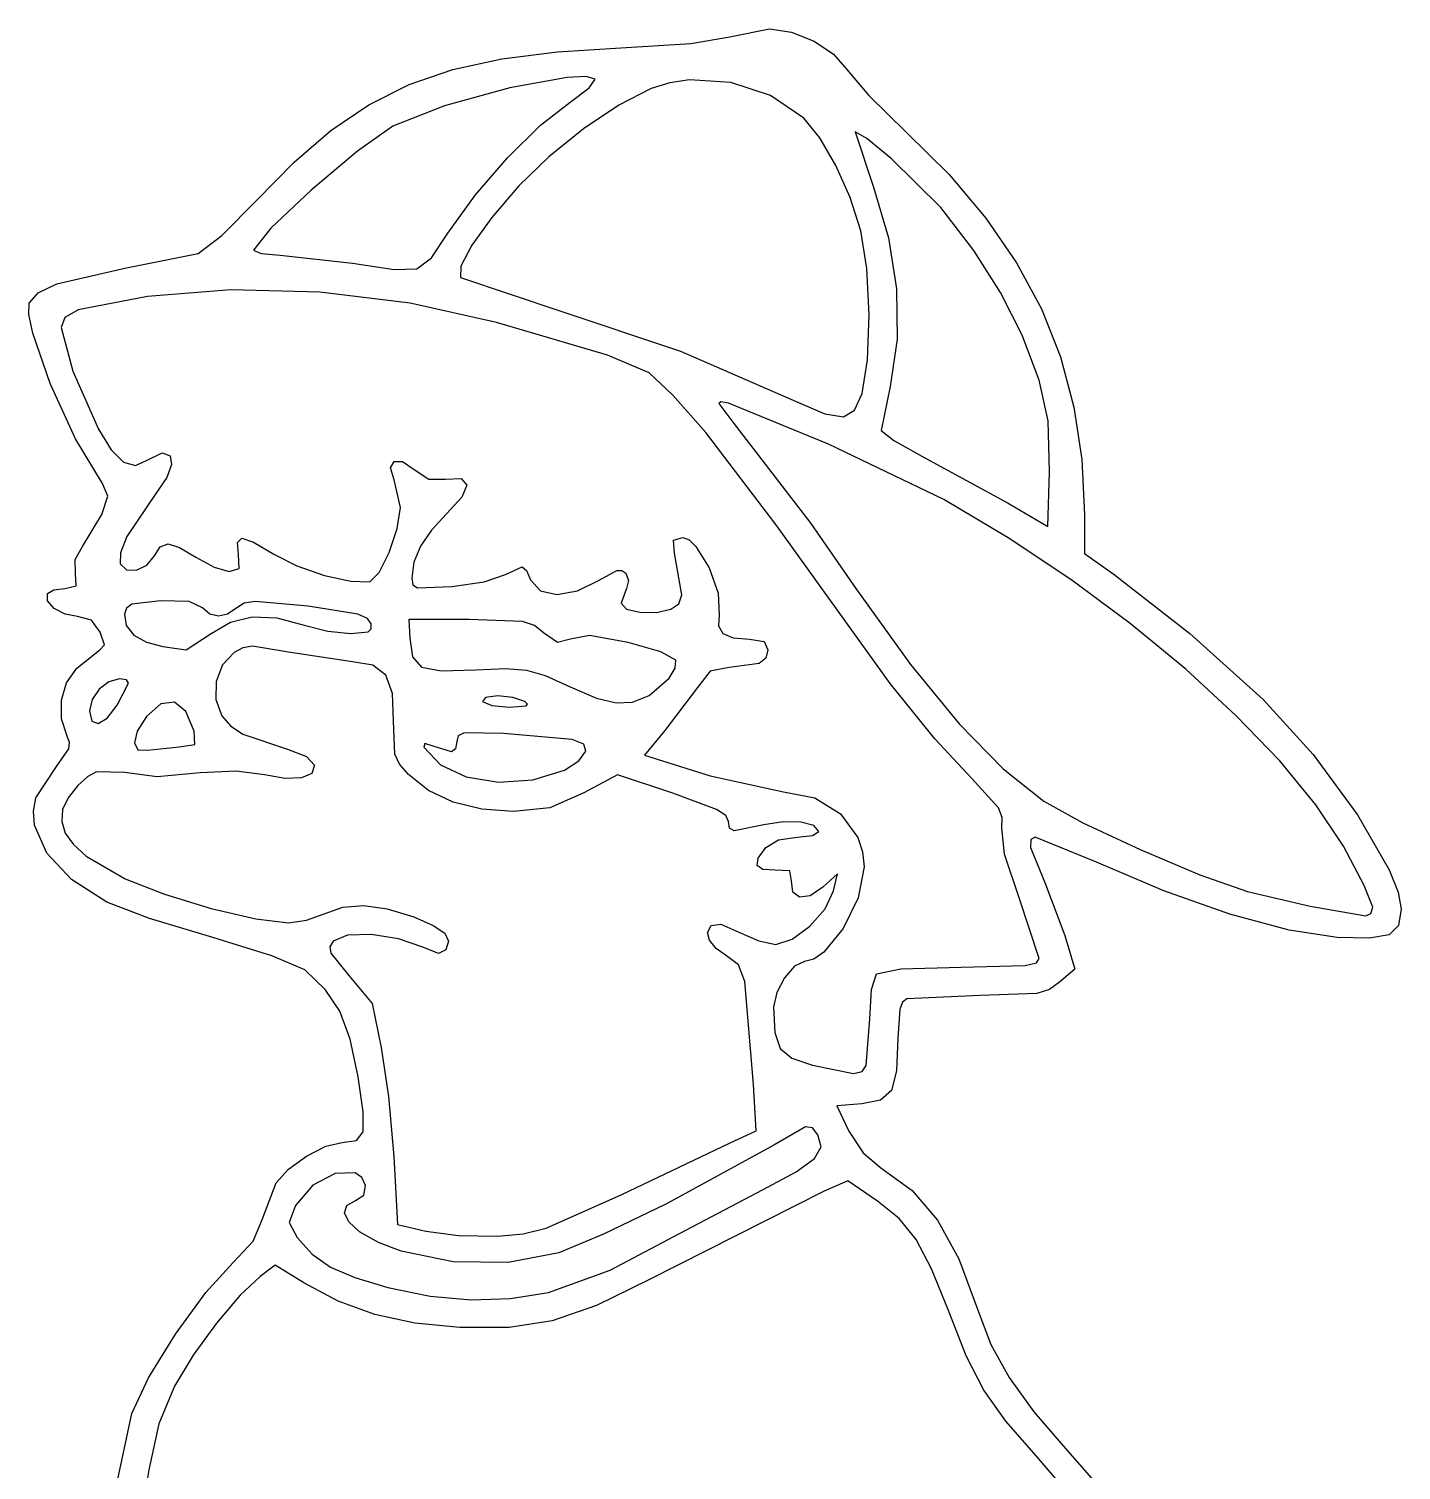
# Model space of a CAD drawing. Extents: x 21 to 87, y 5 to 141.
# Drawn here: x 22.3 to 86.5, y 73.6 to 141 of the extents above; entities that cross this region are included whole.
import ezdxf

# ---------------------------------------------------------------- set-up
doc = ezdxf.new("R2010")
doc.units = 0

msp = doc.modelspace()

# ---------------------------------------------------------------- linework, layer by layer
at = {"layer": 'Image'}
for p, q in [((55.104765, 140.64777), (56.956846, 141.017193)), ((56.956846, 141.017193), (57.995283, 140.855184)), ((50.006187, 140.126707), (53.279294, 140.333736)), ((53.279294, 140.333736), (55.104765, 140.64777)), ((57.995283, 140.855184), (59.042272, 140.433514)), ((59.042272, 140.433514), (59.952115, 139.828617)), ((44.437982, 139.62054), (47.036669, 139.948275)), ((47.036669, 139.948275), (50.006187, 140.126707)), ((59.952115, 139.828617), (60.579114, 139.116928)), ((40.090232, 138.406922), (42.14441, 139.115942)), ((42.14441, 139.115942), (44.437982, 139.62054)), ((60.579114, 139.116928), (61.60543, 137.89513)), ((38.20973, 137.46592), (40.090232, 138.406922)), ((47.4939, 138.745827), (44.802445, 138.250515)), ((48.384754, 138.791055), (47.4939, 138.745827)), ((48.803028, 138.662042), (48.384754, 138.791055)), ((48.518892, 138.251848), (48.803028, 138.662042)), ((52.293508, 138.488866), (51.427559, 138.217076)), ((53.221756, 138.623247), (52.293508, 138.488866)), ((55.155469, 138.500948), (53.221756, 138.623247)), ((57.009334, 137.892499), (55.155469, 138.500948)), ((44.802445, 138.250515), (41.744659, 137.411845)), ((47.635259, 137.590047), (48.518892, 138.251848)), ((51.427559, 138.217076), (49.911615, 137.436829)), ((58.563989, 136.840224), (57.009334, 137.892499)), ((61.60543, 137.89513), (63.349386, 136.182191)), ((36.437186, 136.265378), (38.20973, 137.46592)), ((41.744659, 137.411845), (39.336539, 136.465556)), ((46.23778, 136.50064), (47.635259, 137.590047)), ((49.911615, 137.436829), (48.255658, 136.33239)), ((34.706882, 134.777735), (36.437186, 136.265378)), ((39.336539, 136.465556), (37.678168, 135.298765)), ((44.696776, 134.985981), (46.23778, 136.50064)), ((48.255658, 136.33239), (46.636084, 135.033203)), ((59.315001, 135.917388), (58.563989, 136.840224)), ((60.062849, 134.627227), (59.315001, 135.917388)), ((61.520855, 135.889632), (60.965905, 136.195936)), ((60.965905, 136.195936), (61.823215, 133.611781)), ((62.649376, 134.954085), (61.520855, 135.889632)), ((63.349386, 136.182191), (65.35925, 134.192476)), ((37.678168, 135.298765), (35.505009, 133.47018)), ((43.194429, 133.241187), (44.696776, 134.985981)), ((46.636084, 135.033203), (45.229289, 133.668708)), ((64.97147, 132.657744), (62.649376, 134.954085)), ((32.953098, 132.975433), (34.706882, 134.777735)), ((60.728285, 133.126249), (60.062849, 134.627227)), ((45.229289, 133.668708), (43.963946, 132.185945)), ((61.823215, 133.611781), (62.534553, 131.237019)), ((65.35925, 134.192476), (67.080385, 132.159111)), ((31.323013, 131.337541), (32.953098, 132.975433)), ((35.505009, 133.47018), (33.615553, 131.68924)), ((41.912918, 131.461373), (43.194429, 133.241187)), ((61.232063, 131.570959), (60.728285, 133.126249)), ((66.519893, 130.648355), (64.97147, 132.657744)), ((33.615553, 131.68924), (32.808292, 130.665382)), ((43.963946, 132.185945), (43.031236, 130.887333)), ((61.51277, 129.801427), (61.232063, 131.570959)), ((67.080385, 132.159111), (68.519187, 130.068387)), ((30.2232, 130.505068), (31.323013, 131.337541)), ((41.142063, 130.30626), (41.912918, 131.461373)), ((41.912918, 131.461373), (41.912918, 131.461373)), ((43.031236, 130.887333), (42.515367, 129.90544)), ((62.534553, 131.237019), (62.905297, 128.842821)), ((26.783721, 129.817801), (30.2232, 130.505068)), ((32.808292, 130.665382), (33.177468, 130.500145)), ((33.177468, 130.500145), (34.065061, 130.419809)), ((34.065061, 130.419809), (37.438495, 130.054586)), ((40.461401, 129.788006), (41.142063, 130.30626)), ((67.775929, 128.679447), (66.519893, 130.648355)), ((23.607843, 129.088769), (26.783721, 129.817801)), ((37.438495, 130.054586), (39.387892, 129.754738)), ((39.387892, 129.754738), (40.461401, 129.788006)), ((42.515367, 129.90544), (42.500547, 129.372834)), ((61.618202, 127.634758), (61.51277, 129.801427)), ((68.519187, 130.068387), (69.682049, 127.906593)), ((22.734607, 128.660964), (23.607843, 129.088769)), ((42.500547, 129.372834), (47.145738, 127.8261)), ((62.905297, 128.842821), (62.929702, 126.498086)), ((22.297602, 127.643036), (22.317951, 128.18369)), ((22.317951, 128.18369), (22.734607, 128.660964)), ((27.843347, 128.493772), (24.603433, 127.861056)), ((31.750276, 128.80149), (27.843347, 128.493772)), ((35.921041, 128.689467), (31.750276, 128.80149)), ((40.138462, 128.173952), (35.921041, 128.689467)), ((44.185361, 127.271191), (40.138462, 128.173952)), ((68.781344, 126.677688), (67.775929, 128.679447)), ((22.478593, 126.775238), (22.297602, 127.643036)), ((23.983116, 127.500624), (23.81247, 127.032217)), ((24.603433, 127.861056), (23.983116, 127.500624)), ((47.145738, 127.8261), (52.800234, 125.928231)), ((61.544885, 125.5328), (61.618202, 127.634758)), ((69.682049, 127.906593), (70.575366, 125.660022)), ((23.81247, 127.032217), (24.363824, 124.999983)), ((49.383898, 125.740447), (44.185361, 127.271191)), ((23.298513, 124.418041), (22.478593, 126.775238)), ((62.929702, 126.498086), (62.602023, 124.271711)), ((69.577905, 124.569743), (68.781344, 126.677688)), ((51.329102, 124.920669), (49.383898, 125.740447)), ((52.800234, 125.928231), (58.20826, 123.579116)), ((61.289342, 123.957401), (61.544885, 125.5328)), ((70.575366, 125.660022), (71.205533, 123.314962)), ((24.363824, 124.999983), (25.554405, 122.27601)), ((52.441978, 123.872781), (51.329102, 124.920669)), ((24.485542, 121.831764), (23.298513, 124.418041)), ((62.602023, 124.271711), (62.177005, 122.224146)), ((70.006425, 122.677731), (69.577905, 124.569743)), ((69.577905, 124.569743), (69.577905, 124.569743)), ((53.982346, 122.120143), (52.441978, 123.872781)), ((54.681767, 123.563145), (54.584748, 123.489501)), ((54.584748, 123.489501), (55.247822, 122.610565)), ((55.039871, 123.497974), (54.681767, 123.563145)), ((59.715768, 121.576), (55.039871, 123.497974)), ((58.20826, 123.579116), (59.554143, 123.005401)), ((60.94247, 123.175855), (61.289342, 123.957401)), ((61.289342, 123.957401), (61.289342, 123.957401)), ((59.554143, 123.005401), (60.414808, 122.864751)), ((60.414808, 122.864751), (60.94247, 123.175855)), ((71.205533, 123.314962), (71.578944, 120.857705)), ((25.554405, 122.27601), (26.155449, 121.309358)), ((57.297618, 117.758189), (53.982346, 122.120143)), ((55.247822, 122.610565), (58.885325, 117.871992)), ((62.177005, 122.224146), (62.779345, 121.746867)), ((70.058411, 120.289925), (70.006425, 122.677731)), ((25.747512, 119.736071), (24.485542, 121.831764)), ((65.120679, 118.995528), (59.715768, 121.576)), ((62.779345, 121.746867), (64.227523, 120.943706)), ((26.155449, 121.309358), (26.73342, 120.741126)), ((27.283794, 120.574261), (27.802048, 120.81171)), ((27.802048, 120.81171), (28.537957, 121.179279)), ((28.537957, 121.179279), (28.910628, 121.032738)), ((28.910628, 121.032738), (28.978784, 120.629385)), ((39.229634, 120.46524), (39.389022, 120.767571)), ((39.389022, 120.767571), (39.786977, 120.761555)), ((39.786977, 120.761555), (40.333953, 120.399585)), ((64.227523, 120.943706), (68.130122, 118.820901)), ((71.578944, 120.857705), (71.701993, 118.27454)), ((26.73342, 120.741126), (27.283794, 120.574261)), ((28.978784, 120.629385), (28.751029, 120.023623)), ((39.398356, 119.902169), (39.229634, 120.46524)), ((40.333953, 120.399585), (41.021298, 119.948159)), ((69.982203, 117.733324), (70.058411, 120.289925)), ((25.996201, 119.147367), (25.747512, 119.736071)), ((28.751029, 120.023623), (28.235967, 119.269857)), ((39.687236, 118.616994), (39.398356, 119.902169)), ((41.021298, 119.948159), (41.802733, 119.948697)), ((41.802733, 119.948697), (42.536903, 119.967598)), ((42.536903, 119.967598), (42.790509, 119.667871)), ((42.790509, 119.667871), (42.562106, 119.099248)), ((25.711661, 118.280864), (25.996201, 119.147367)), ((28.235967, 119.269857), (26.889723, 117.264679)), ((42.562106, 119.099248), (41.850252, 118.311465)), ((68.130415, 117.202567), (65.120679, 118.995528)), ((68.130122, 118.820901), (69.982203, 117.733324)), ((24.80202, 116.782021), (25.711661, 118.280864)), ((39.533075, 117.62598), (39.687236, 118.616994)), ((41.850252, 118.311465), (41.134887, 117.557462)), ((71.701993, 118.27454), (71.701993, 116.466423)), ((39.157542, 116.505512), (39.533075, 117.62598)), ((41.134887, 117.557462), (40.624448, 116.805224)), ((62.605251, 110.381004), (57.297618, 117.758189)), ((58.885325, 117.871992), (60.990916, 114.829287)), ((24.471489, 116.189132), (24.80202, 116.782021)), ((26.889723, 117.264679), (26.584346, 116.497134)), ((28.174684, 116.350639), (28.448807, 116.777291)), ((28.448807, 116.777291), (28.815296, 116.910084)), ((28.815296, 116.910084), (29.344215, 116.746618)), ((29.344215, 116.746618), (30.105627, 116.284494)), ((32.059464, 116.982931), (32.268424, 117.173267)), ((32.107147, 116.416785), (32.059464, 116.982931)), ((32.268424, 117.173267), (32.809504, 116.988339)), ((32.809504, 116.988339), (33.758179, 116.428691)), ((40.624448, 116.805224), (40.318502, 116.053954)), ((52.459837, 117.081566), (52.900315, 117.210521)), ((52.507758, 116.482918), (52.459837, 117.081566)), ((52.900315, 117.210521), (53.198729, 117.097754)), ((53.198729, 117.097754), (53.518178, 116.791638)), ((53.518178, 116.791638), (54.129178, 115.792471)), ((71.056082, 115.248124), (68.130415, 117.202567)), ((24.488909, 115.525251), (24.471489, 116.189132)), ((26.584346, 116.497134), (26.570266, 115.977474)), ((27.825934, 115.917247), (28.174684, 116.350639)), ((30.105627, 116.284494), (30.967424, 115.817339)), ((32.136142, 115.759962), (32.107147, 116.416785)), ((33.758179, 116.428691), (34.84686, 115.882727)), ((38.690347, 115.571769), (39.157542, 116.505512)), ((40.318502, 116.053954), (40.216616, 115.302854)), ((52.852763, 114.53425), (52.507758, 116.482918)), ((71.701993, 116.466423), (73.091054, 115.473258)), ((24.520501, 114.946551), (24.488909, 115.525251)), ((26.570266, 115.977474), (26.871006, 115.695145)), ((26.871006, 115.695145), (27.340468, 115.686909)), ((27.340468, 115.686909), (27.825934, 115.917247)), ((30.967424, 115.817339), (31.672472, 115.623036)), ((31.672472, 115.623036), (32.136142, 115.759962)), ((34.84686, 115.882727), (36.138154, 115.435237)), ((36.138154, 115.435237), (37.365215, 115.162534)), ((38.261199, 115.140929), (38.690347, 115.571769)), ((43.605467, 115.14169), (44.59924, 115.477558)), ((44.59924, 115.477558), (45.383131, 115.844993)), ((45.383131, 115.844993), (45.580292, 115.668923)), ((45.580292, 115.668923), (45.772859, 115.226162)), ((48.992951, 115.218171), (49.812731, 115.668012)), ((49.812731, 115.668012), (50.05155, 115.671024)), ((50.05155, 115.671024), (50.229858, 115.540026)), ((50.229858, 115.540026), (50.367924, 115.193548)), ((54.129178, 115.792471), (54.551315, 114.59924)), ((73.091054, 115.473258), (76.628992, 112.710763)), ((23.164196, 114.586035), (23.468514, 114.757832)), ((23.468514, 114.757832), (23.989059, 114.829287)), ((23.989059, 114.829287), (24.520501, 114.946551)), ((37.365215, 115.162534), (38.261199, 115.140929)), ((40.216616, 115.302854), (40.260288, 115.000952)), ((40.260288, 115.000952), (40.489609, 114.855404)), ((40.489609, 114.855404), (42.095012, 114.910017)), ((42.095012, 114.910017), (43.605467, 115.14169)), ((45.772859, 115.226162), (46.234448, 114.713016)), ((46.234448, 114.713016), (47.012308, 114.54042)), ((47.012308, 114.54042), (47.975467, 114.708698)), ((47.975467, 114.708698), (48.992951, 115.218171)), ((50.259687, 114.8204), (50.010238, 114.131701)), ((50.367924, 115.193548), (50.259687, 114.8204)), ((60.990916, 114.829287), (63.562324, 111.273874)), ((73.843619, 113.179145), (71.056082, 115.248124)), ((23.170603, 114.246791), (23.164196, 114.586035)), ((23.48687, 113.894606), (23.170603, 114.246791)), ((27.124572, 114.085974), (26.873707, 113.910148)), ((28.466847, 114.245514), (27.124572, 114.085974)), ((29.797965, 114.216042), (28.466847, 114.245514)), ((30.417472, 113.914785), (29.797965, 114.216042)), ((32.371482, 114.136002), (32.037612, 113.924125)), ((32.895889, 114.214845), (32.371482, 114.136002)), ((35.363182, 113.99027), (32.895889, 114.214845)), ((50.010238, 114.131701), (50.268263, 113.863196)), ((52.344066, 113.859765), (52.709807, 114.112732)), ((52.709807, 114.112732), (52.852763, 114.53425)), ((54.551315, 114.59924), (54.602586, 113.598166)), ((23.996414, 113.61822), (23.48687, 113.894606)), ((24.582648, 113.506372), (23.996414, 113.61822)), ((25.224808, 113.345501), (24.582648, 113.506372)), ((25.643321, 112.785849), (25.224808, 113.345501)), ((26.873707, 113.910148), (26.777382, 113.624069)), ((26.777382, 113.624069), (26.854997, 113.099827)), ((30.771595, 113.621107), (30.417472, 113.914785)), ((31.171138, 113.524838), (30.771595, 113.621107)), ((31.598883, 113.625877), (31.171138, 113.524838)), ((32.037612, 113.924125), (31.598883, 113.625877)), ((31.73583, 113.253028), (32.752739, 113.497975)), ((32.752739, 113.497975), (33.896644, 113.449465)), ((33.896644, 113.449465), (35.189539, 113.109498)), ((37.69312, 113.61723), (35.363182, 113.99027)), ((38.15387, 113.422607), (37.69312, 113.61723)), ((38.315238, 113.175643), (38.15387, 113.422607)), ((42.907494, 113.374081), (40.084325, 113.374081)), ((40.084325, 113.374081), (40.124131, 112.506889)), ((45.394139, 113.278049), (42.907494, 113.374081)), ((50.268263, 113.863196), (50.897058, 113.710449)), ((50.897058, 113.710449), (51.665899, 113.700343)), ((51.665899, 113.700343), (52.344066, 113.859765)), ((54.602586, 113.598166), (54.566958, 113.076607)), ((25.838967, 112.183554), (25.643321, 112.785849)), ((26.854997, 113.099827), (27.212324, 112.646675)), ((29.663062, 111.961221), (30.82392, 112.712626)), ((30.82392, 112.712623), (31.73583, 113.253028)), ((30.82392, 112.712626), (30.82392, 112.712623)), ((35.189539, 113.109498), (36.290785, 112.829205)), ((36.290785, 112.829205), (37.358868, 112.712623)), ((37.358868, 112.712623), (38.183463, 112.802512)), ((38.183463, 112.802512), (38.315918, 112.943973)), ((38.315918, 112.943973), (38.315238, 113.175643)), ((45.954278, 113.092238), (45.394139, 113.278049)), ((46.388255, 112.756099), (45.954278, 113.092238)), ((47.035408, 112.304225), (46.388255, 112.756099)), ((54.566958, 113.076607), (54.779323, 112.722132)), ((54.779323, 112.722132), (55.259036, 112.519152)), ((76.438964, 111.042577), (73.843619, 113.179145)), ((76.628992, 112.710763), (80.060736, 109.635533)), ((25.622189, 111.948851), (25.838967, 112.183554)), ((27.212324, 112.646675), (27.801575, 112.304752)), ((27.801575, 112.304752), (28.574964, 112.114197)), ((28.574964, 112.114197), (29.663062, 111.961221)), ((32.319505, 112.052412), (31.906482, 111.826902)), ((32.768825, 112.127334), (32.319505, 112.052412)), ((34.547465, 111.824786), (32.768825, 112.127334)), ((40.124131, 112.506889), (40.254433, 111.620466)), ((47.644466, 112.458491), (47.035408, 112.304225)), ((48.538663, 112.621333), (47.644466, 112.458491)), ((50.342565, 112.299352), (48.538663, 112.621333)), ((51.865588, 111.855767), (50.342565, 112.299352)), ((55.259036, 112.519152), (56.02545, 112.452078)), ((56.02545, 112.452078), (56.705102, 112.343887)), ((56.705102, 112.343887), (56.885345, 111.947169)), ((24.542617, 111.102228), (25.622189, 111.948851)), ((31.906482, 111.826902), (31.360286, 111.247663)), ((37.446014, 111.389708), (34.547465, 111.824786)), ((38.388363, 111.24354), (37.446014, 111.389708)), ((40.254433, 111.620466), (40.677904, 111.141889)), ((52.579119, 111.46263), (51.865588, 111.855767)), ((52.541632, 111.097403), (52.579119, 111.46263)), ((56.47294, 111.312049), (55.071793, 111.125112)), ((56.787367, 111.56662), (56.47294, 111.312049)), ((56.885345, 111.947169), (56.787367, 111.56662)), ((24.065362, 110.413575), (24.542617, 111.102228)), ((31.360286, 111.247663), (31.065934, 110.46998)), ((38.997184, 110.769401), (38.388363, 111.24354)), ((39.309505, 109.91384), (38.997184, 110.769401)), ((40.677904, 111.141889), (41.598035, 110.973114)), ((41.598035, 110.973114), (43.218318, 111.016098)), ((43.218318, 111.016098), (44.627586, 111.075788)), ((44.627586, 111.075788), (45.5808, 111.008857)), ((45.5808, 111.008857), (46.454151, 110.747745)), ((46.454151, 110.747745), (47.623826, 110.224889)), ((51.332063, 109.814304), (52.268069, 110.63059)), ((52.268069, 110.63059), (52.541632, 111.097403)), ((54.17897, 110.962284), (53.595652, 110.197383)), ((55.071793, 111.125112), (54.17897, 110.962284)), ((63.562324, 111.273874), (65.836296, 108.486409)), ((78.788056, 108.885368), (76.438964, 111.042577)), ((23.822477, 109.590618), (24.065362, 110.413575)), ((25.592019, 110.111369), (25.262563, 109.629985)), ((26.045631, 110.460994), (25.592019, 110.111369)), ((26.545279, 110.595959), (26.045631, 110.460994)), ((26.436721, 109.370418), (26.95466, 110.387256)), ((26.86264, 110.555993), (26.545279, 110.595959)), ((26.95466, 110.387256), (26.86264, 110.555993)), ((31.065934, 110.46998), (31.049551, 109.62986)), ((47.623826, 110.224889), (48.862633, 109.698112)), ((53.595652, 110.197383), (52.064211, 108.184981)), ((64.697465, 107.794621), (62.605251, 110.381004)), ((23.827312, 108.727891), (23.822477, 109.590618)), ((25.262563, 109.629985), (25.135385, 109.099745)), ((25.962933, 108.763404), (26.436721, 109.370418)), ((26.436721, 109.370418), (26.436721, 109.370418)), ((28.475737, 109.433006), (27.800418, 108.840488)), ((29.111578, 109.503206), (28.475737, 109.433006)), ((29.651131, 109.068697), (29.111578, 109.503206)), ((31.049551, 109.62986), (31.337258, 108.863305)), ((39.362354, 108.623405), (39.309505, 109.91384)), ((43.670007, 109.730431), (43.523904, 109.537627)), ((43.523904, 109.537627), (43.965119, 109.351955)), ((44.237755, 109.794698), (43.670007, 109.730431)), ((43.965119, 109.351955), (44.796288, 109.277095)), ((44.94467, 109.730431), (44.237755, 109.794698)), ((44.796288, 109.277095), (45.566486, 109.337919)), ((45.508276, 109.537627), (44.94467, 109.730431)), ((45.634235, 109.417963), (45.508276, 109.537627)), ((45.508276, 109.537627), (45.508276, 109.537627)), ((45.566486, 109.337919), (45.634235, 109.417963)), ((48.862633, 109.698112), (49.784609, 109.466156)), ((49.784609, 109.466156), (50.553253, 109.510921)), ((50.553253, 109.510921), (51.332063, 109.814304)), ((51.332063, 109.814304), (51.332063, 109.814304)), ((80.060736, 109.635533), (82.402664, 107.054717)), ((24.093216, 107.919927), (23.827312, 108.727891)), ((25.135385, 109.099745), (25.248567, 108.614819)), ((25.248567, 108.614819), (25.545649, 108.507122)), ((25.545649, 108.507122), (25.962933, 108.763404)), ((27.800418, 108.840488), (27.374694, 108.15309)), ((30.037581, 108.147087), (29.651131, 109.068697)), ((31.337258, 108.863305), (31.738466, 108.392875)), ((39.421315, 107.064535), (39.362354, 108.623405)), ((80.836834, 106.754465), (78.788056, 108.885368)), ((27.374694, 108.15309), (27.242256, 107.60393)), ((30.062341, 107.527229), (30.037581, 108.147087)), ((31.738466, 108.392875), (32.313093, 108.011528)), ((32.313093, 108.011528), (34.39548, 107.305814)), ((42.391347, 107.932184), (42.33328, 107.660527)), ((42.670025, 108.068329), (42.391347, 107.932184)), ((44.51609, 108.044305), (42.670025, 108.068329)), ((47.730787, 107.751935), (44.51609, 108.044305)), ((52.064211, 108.184981), (51.114599, 107.018151)), ((65.836296, 108.486409), (67.88891, 106.380857)), ((23.587398, 106.4995), (24.169197, 107.324119)), ((24.2024, 107.619651), (24.093216, 107.919927)), ((24.169197, 107.324119), (24.2024, 107.619651)), ((27.242256, 107.60393), (27.400635, 107.276477)), ((27.400635, 107.276477), (27.847361, 107.254199)), ((27.847361, 107.254199), (29.331251, 107.417351)), ((29.331251, 107.417351), (30.062341, 107.527229)), ((29.331251, 107.417351), (29.331251, 107.417351)), ((34.39548, 107.305814), (35.284873, 106.957052)), ((40.835392, 107.572836), (40.78503, 107.402869)), ((40.78503, 107.402869), (41.556612, 106.574594)), ((41.226942, 107.446657), (40.835392, 107.572836)), ((42.07474, 107.181274), (41.226942, 107.446657)), ((42.2709, 107.326513), (42.07474, 107.181274)), ((42.33328, 107.660527), (42.2709, 107.326513)), ((48.277097, 107.53181), (47.730787, 107.751935)), ((48.36904, 107.207442), (48.277097, 107.53181)), ((66.42728, 105.927487), (64.697465, 107.794621)), ((35.284873, 106.957052), (35.669831, 106.553424)), ((39.644374, 106.604881), (39.421315, 107.064535)), ((40.063179, 106.120196), (39.644374, 106.604881)), ((47.360357, 106.325658), (48.03865, 106.763645)), ((48.03865, 106.763645), (48.36904, 107.207442)), ((51.114599, 107.018151), (54.178502, 106.0591)), ((82.531237, 104.696814), (80.836834, 106.754465)), ((82.402664, 107.054717), (84.474471, 104.229884)), ((22.620063, 105.034099), (23.587398, 106.4995)), ((25.062525, 106.026891), (24.596296, 105.599777)), ((25.472136, 106.24009), (25.062525, 106.026891)), ((26.779104, 106.207972), (25.472136, 106.24009)), ((28.310381, 106.016207), (26.779104, 106.207972)), ((30.315849, 106.203738), (28.310381, 106.016207)), ((32.001412, 106.277002), (30.315849, 106.203738)), ((33.327938, 106.100726), (32.001412, 106.277002)), ((34.29336, 105.927884), (33.327938, 106.100726)), ((35.061437, 105.956536), (34.29336, 105.927884)), ((35.548238, 106.170458), (35.061437, 105.956536)), ((35.669831, 106.553424), (35.548238, 106.170458)), ((40.994702, 105.373091), (40.063179, 106.120196)), ((41.556612, 106.574594), (42.763409, 106.002885)), ((42.763409, 106.002885), (44.273236, 105.76481)), ((45.875687, 105.869393), (47.360357, 106.325658)), ((47.360357, 106.325658), (47.360357, 106.325658)), ((49.839783, 106.100326), (48.276185, 105.253446)), ((52.436522, 105.249176), (49.839783, 106.100326)), ((54.178502, 106.0591), (57.607371, 105.304286)), ((67.673633, 104.552725), (66.42728, 105.927487)), ((67.88891, 106.380857), (69.796241, 104.871182)), ((24.596296, 105.599777), (24.132169, 105.03454)), ((42.148957, 104.82792), (40.994702, 105.373091)), ((44.273236, 105.76481), (45.875687, 105.869393)), ((48.276185, 105.253446), (46.681501, 104.565342)), ((54.484855, 104.477906), (52.436522, 105.249176)), ((57.607371, 105.304286), (59.080936, 105.030203)), ((22.50999, 104.402561), (22.620063, 105.034099)), ((24.132169, 105.03454), (23.878677, 104.476782)), ((43.491017, 104.496941), (42.148957, 104.82792)), ((46.681501, 104.565342), (44.985955, 104.392411)), ((59.080936, 105.030203), (60.279879, 104.281013)), ((69.796241, 104.871182), (71.626166, 103.862424)), ((83.817204, 102.759362), (82.531237, 104.696814)), ((22.566549, 103.752175), (22.50999, 104.402561)), ((23.878677, 104.476782), (23.836288, 103.925577)), ((23.836288, 103.925577), (24.005472, 103.379996)), ((44.985955, 104.392411), (43.491017, 104.496941)), ((54.908759, 104.193472), (54.484855, 104.477906)), ((55.033264, 103.92512), (54.908759, 104.193472)), ((55.080611, 103.607263), (55.033264, 103.92512)), ((57.597278, 103.906997), (56.698735, 103.758163)), ((58.424722, 103.892673), (57.597278, 103.906997)), ((59.031136, 103.733347), (58.424722, 103.892673)), ((60.279879, 104.281013), (61.086292, 103.166308)), ((67.843134, 104.099884), (67.673633, 104.552725)), ((67.823434, 103.6159), (67.843134, 104.099884)), ((84.474471, 104.229884), (85.953887, 101.651384)), ((23.146368, 102.443798), (22.566549, 103.752175)), ((24.005472, 103.379996), (24.386699, 102.839114)), ((55.298313, 103.481068), (55.080611, 103.607263)), ((56.698735, 103.758163), (55.298313, 103.481068)), ((58.249268, 103.187635), (58.967752, 103.263876)), ((58.967752, 103.263876), (59.266592, 103.447178)), ((59.266592, 103.447178), (59.031136, 103.733347)), ((67.958141, 102.394247), (67.823434, 103.6159)), ((71.626166, 103.862424), (74.296867, 102.61094)), ((24.386699, 102.839114), (24.980439, 102.302001)), ((56.430422, 102.201409), (56.794061, 102.703781)), ((56.794061, 102.703781), (57.382926, 103.061559)), ((57.382926, 103.061559), (58.249268, 103.187635)), ((61.086292, 103.166308), (61.305453, 102.506134)), ((69.182061, 103.071648), (69.179944, 102.701947)), ((69.179944, 102.701947), (69.840186, 101.070971)), ((69.39656, 103.187635), (69.182061, 103.071648)), ((72.263864, 102.02347), (69.39656, 103.187635)), ((74.296867, 102.61094), (77.100118, 101.431277)), ((84.790785, 100.928643), (83.817204, 102.759362)), ((24.293122, 101.206851), (23.146368, 102.443798)), ((24.980439, 102.302001), (26.807338, 101.235378)), ((56.381584, 101.853121), (56.430422, 102.201409)), ((61.305453, 102.506134), (61.382266, 101.795677)), ((68.639458, 100.353343), (67.958141, 102.394247)), ((75.416222, 100.676062), (72.263864, 102.02347)), ((25.940414, 100.139216), (24.293122, 101.206851)), ((26.807338, 101.235378), (28.639869, 100.512916)), ((56.644487, 101.666556), (56.381584, 101.853121)), ((57.216074, 101.649357), (56.644487, 101.666556)), ((57.917021, 101.617776), (57.216074, 101.649357)), ((57.992887, 101.135312), (57.917021, 101.617776)), ((60.134967, 101.467846), (59.44966, 100.839061)), ((59.956066, 100.674097), (60.134967, 101.467846)), ((61.382266, 101.795677), (61.106364, 100.344754)), ((77.100118, 101.431277), (79.327693, 100.637978)), ((85.953887, 101.651384), (86.370738, 100.607742)), ((28.639869, 100.512916), (30.827877, 99.845737)), ((58.053788, 100.60919), (57.992887, 101.135312)), ((58.369375, 100.373766), (58.053788, 100.60919)), ((59.44966, 100.839061), (58.86091, 100.445052)), ((59.559758, 99.836969), (59.956066, 100.674097)), ((69.840186, 101.070971), (70.771415, 98.577438)), ((78.499121, 99.588517), (75.416222, 100.676062)), ((79.327693, 100.637978), (82.266747, 99.952258)), ((85.195726, 99.915095), (84.790785, 100.928643)), ((86.370738, 100.607742), (86.518641, 99.809564)), ((27.941576, 99.378275), (25.940414, 100.139216)), ((30.827877, 99.845737), (32.916077, 99.356919)), ((36.11558, 99.59124), (36.984412, 99.904552)), ((36.984412, 99.904552), (37.967606, 99.986163)), ((37.967606, 99.986163), (39.073066, 99.835814)), ((39.073066, 99.835814), (40.308699, 99.453244)), ((58.86091, 100.445052), (58.369375, 100.373766)), ((58.852294, 99.022316), (59.559758, 99.836969)), ((61.106364, 100.344754), (60.412337, 98.906649)), ((69.585329, 97.509075), (68.639458, 100.353343)), ((82.266747, 99.952258), (84.864997, 99.507352)), ((85.098574, 99.61728), (85.195726, 99.915095)), ((85.195726, 99.915095), (85.195726, 99.915095)), ((30.904162, 98.485596), (27.941576, 99.378275)), ((32.916077, 99.356919), (34.449183, 99.16954)), ((34.449183, 99.16954), (35.298654, 99.294821)), ((35.298654, 99.294821), (36.11558, 99.59124)), ((40.308699, 99.453244), (41.225706, 99.053687)), ((81.277565, 98.834662), (78.499121, 99.588517)), ((84.864997, 99.507352), (85.098574, 99.61728)), ((86.518641, 99.809564), (86.400227, 99.052626)), ((37.204007, 98.601882), (36.537933, 98.323665)), ((38.324692, 98.632303), (37.204007, 98.601882)), ((39.602011, 98.435591), (38.324692, 98.632303)), ((41.225706, 99.053687), (41.758236, 98.688532)), ((41.758236, 98.688532), (41.942508, 98.320745)), ((54.061752, 98.725164), (54.228154, 99.048779)), ((54.145136, 98.359616), (54.061752, 98.725164)), ((54.228154, 99.048779), (54.6846, 99.111561)), ((54.6846, 99.111561), (55.529622, 98.739955)), ((55.529622, 98.739955), (56.461986, 98.330756)), ((58.021696, 98.405169), (58.852294, 99.022316)), ((60.412337, 98.906649), (59.504872, 97.805838)), ((70.771415, 98.577438), (71.251104, 97.009947)), ((83.516555, 98.488323), (81.277565, 98.834662)), ((85.037616, 98.452931), (83.516555, 98.488323)), ((85.952696, 98.620723), (85.037616, 98.452931)), ((86.400227, 99.052626), (85.952696, 98.620723)), ((33.673273, 97.633441), (30.904162, 98.485596)), ((36.537933, 98.323665), (36.389256, 98.059033)), ((36.389256, 98.059033), (36.434504, 97.762831)), ((40.73799, 98.03241), (39.602011, 98.435591)), ((41.471524, 97.743823), (40.73799, 98.03241)), ((41.814745, 97.913289), (41.471524, 97.743823)), ((41.942508, 98.320745), (41.814745, 97.913289)), ((54.466382, 97.974263), (54.145136, 98.359616)), ((55.013563, 97.591236), (54.466382, 97.974263)), ((56.461986, 98.330756), (57.255983, 98.160558)), ((57.255983, 98.160558), (58.021696, 98.405169)), ((35.209272, 96.969935), (33.673273, 97.633441)), ((36.434504, 97.762831), (37.273191, 96.710635)), ((55.504328, 97.209336), (55.013563, 97.591236)), ((55.797743, 96.430824), (55.504328, 97.209336)), ((58.135732, 97.14767), (57.666516, 96.605853)), ((58.588656, 97.366796), (58.135732, 97.14767)), ((59.035065, 97.483316), (58.588656, 97.366796)), ((59.504872, 97.805838), (59.035065, 97.483316)), ((65.934084, 97.102226), (68.925562, 97.175743)), ((68.925562, 97.175743), (69.452018, 97.299359)), ((69.452018, 97.299359), (69.585329, 97.509075)), ((36.165109, 96.062884), (35.209272, 96.969935)), ((37.273191, 96.710635), (38.364535, 95.405759)), ((57.666516, 96.605853), (57.298688, 95.91469)), ((61.737615, 96.054394), (61.965339, 96.784726)), ((61.965339, 96.784726), (63.098156, 97.024577)), ((63.098156, 97.024577), (65.934084, 97.102226)), ((71.251104, 97.009947), (70.535753, 96.394628)), ((36.845831, 95.036029), (36.165109, 96.062884)), ((56.205012, 91.614872), (55.797743, 96.430824)), ((57.298688, 95.91469), (57.149928, 95.247523)), ((61.647839, 94.689703), (61.737615, 96.054394)), ((69.465121, 95.874735), (66.814092, 95.779311)), ((70.065514, 96.059721), (69.465121, 95.874735)), ((70.535753, 96.394628), (70.065514, 96.059721)), ((38.364535, 95.405759), (38.78441, 93.34933)), ((57.149928, 95.247523), (57.210156, 94.04894)), ((63.059779, 95.136132), (62.970754, 93.783855)), ((63.188615, 95.46048), (63.059779, 95.136132)), ((63.389269, 95.618712), (63.188615, 95.46048)), ((66.814092, 95.779311), (63.389269, 95.618712)), ((37.332528, 93.727123), (36.845831, 95.036029)), ((61.48724, 92.493664), (61.647839, 94.689703)), ((57.210156, 94.04894), (57.461762, 93.301391)), ((62.970754, 93.783855), (62.908093, 92.256221)), ((37.706292, 91.973917), (37.332528, 93.727123)), ((38.78441, 93.34933), (39.132481, 91.050056)), ((57.461762, 93.301391), (58.011128, 92.844969)), ((58.011128, 92.844969), (58.964637, 92.519768)), ((58.964637, 92.519768), (60.895753, 92.125625)), ((61.290636, 92.215075), (61.48724, 92.493653)), ((61.48724, 92.493653), (61.48724, 92.493664)), ((37.949894, 90.32487), (37.706292, 91.973917)), ((60.895753, 92.125625), (61.290636, 92.215075)), ((62.908093, 92.256221), (62.663242, 91.337255)), ((56.339193, 89.434806), (56.205012, 91.614872)), ((62.663242, 91.337255), (62.150905, 90.870896)), ((39.132481, 91.050056), (39.379721, 88.239984)), ((61.285781, 90.701085), (60.105474, 90.619943)), ((60.105474, 90.619943), (60.678219, 89.429319)), ((62.150905, 90.870896), (61.285781, 90.701085)), ((37.940975, 89.402037), (37.949894, 90.32487)), ((37.629376, 88.997716), (37.940975, 89.402037)), ((55.090917, 88.870292), (56.339193, 89.434806)), ((58.646918, 89.635065), (57.164557, 88.777707)), ((58.974007, 89.584335), (58.646918, 89.635065)), ((59.218848, 89.259449), (58.974007, 89.584335)), ((59.371979, 88.691703), (59.218848, 89.259449)), ((60.678219, 89.429319), (61.342497, 88.418265)), ((35.290596, 88.263633), (36.192694, 88.721243)), ((36.192694, 88.721243), (36.964933, 88.904204)), ((36.964933, 88.904204), (37.629376, 88.997716)), ((50.043139, 86.459282), (55.090917, 88.870292)), ((57.164557, 88.777707), (52.14454, 86.030579)), ((59.069424, 88.14812), (59.371979, 88.691703)), ((61.342497, 88.418265), (62.160876, 87.70953)), ((34.454392, 87.651806), (35.290596, 88.263633)), ((39.379721, 88.239984), (39.555159, 85.06616)), ((58.202605, 87.519898), (59.069424, 88.14812)), ((62.160876, 87.70953), (63.629817, 86.642659)), ((33.879835, 87.006191), (34.454392, 87.651806)), ((36.635741, 87.443733), (35.587441, 86.904126)), ((37.571091, 87.469944), (36.635741, 87.443733)), ((37.888347, 87.259702), (37.571091, 87.469944)), ((38.047689, 86.884123), (37.888347, 87.259702)), ((56.662947, 86.698232), (58.202605, 87.519898)), ((60.627559, 87.109828), (59.515403, 86.615929)), ((62.0138, 86.155089), (60.627559, 87.109828)), ((33.207029, 85.245158), (33.879835, 87.006191)), ((35.587441, 86.904126), (34.77199, 85.949759)), ((37.584669, 86.18129), (37.975623, 86.425534)), ((37.975623, 86.425534), (38.047689, 86.884123)), ((46.515047, 84.879965), (50.043139, 86.459396)), ((50.043139, 86.459396), (50.043139, 86.459282)), ((59.515403, 86.615929), (51.314455, 82.472559)), ((53.048892, 84.793494), (56.662947, 86.698232)), ((63.629817, 86.642659), (64.820256, 85.264509)), ((34.77199, 85.949759), (34.483505, 85.147078)), ((37.069318, 85.603467), (37.172048, 85.95435)), ((37.172048, 85.95435), (37.584669, 86.18129)), ((52.14454, 86.030579), (49.191346, 84.609041)), ((63.027746, 85.339003), (62.0138, 86.155089)), ((32.794408, 84.279789), (33.207029, 85.245158)), ((34.483505, 85.147078), (34.850005, 84.449235)), ((37.270402, 85.176691), (37.069318, 85.603467)), ((37.769223, 84.722073), (37.270402, 85.176691)), ((39.555159, 85.06616), (40.878074, 84.742755)), ((63.824831, 84.356674), (63.027746, 85.339003)), ((64.820256, 85.264509), (65.814334, 83.455226)), ((34.850005, 84.449235), (35.550884, 83.672174)), ((38.659533, 84.214906), (37.769223, 84.722073)), ((40.878074, 84.742755), (42.406146, 84.542777)), ((42.406146, 84.542777), (44.222313, 84.516124)), ((44.222313, 84.516124), (45.426793, 84.617049)), ((45.426793, 84.617049), (46.515047, 84.879965)), ((49.191346, 84.609041), (47.095774, 83.733217)), ((49.500046, 82.924782), (53.048892, 84.793494)), ((64.545008, 82.991571), (63.824831, 84.356674)), ((31.865019, 83.273467), (32.794408, 84.279789)), ((35.550884, 83.672174), (36.411274, 83.068302)), ((39.715408, 83.80812), (38.659533, 84.214906)), ((42.15016, 83.314104), (39.715408, 83.80812)), ((47.095774, 83.733217), (44.726081, 83.276859)), ((30.582383, 81.870646), (31.865019, 83.273467)), ((33.824098, 83.150889), (33.117764, 82.628925)), ((35.166967, 82.324615), (33.824098, 83.150889)), ((36.411274, 83.068302), (37.551776, 82.571263)), ((44.726081, 83.276859), (42.15016, 83.314104)), ((65.328231, 81.027163), (64.545008, 82.991571)), ((65.814334, 83.455226), (66.694194, 81.094955)), ((33.117764, 82.628925), (32.183652, 81.751653)), ((36.779096, 81.473152), (35.166967, 82.324615)), ((37.551776, 82.571263), (39.092993, 82.1147)), ((46.621623, 81.880369), (49.500046, 82.924782)), ((51.314455, 82.472559), (48.861903, 81.26922)), ((29.160705, 79.92199), (30.582383, 81.870646)), ((32.183652, 81.751653), (31.078596, 80.442146)), ((39.092993, 82.1147), (41.085997, 81.707452)), ((41.085997, 81.707452), (42.999935, 81.532808)), ((44.842558, 81.590528), (46.621623, 81.880369)), ((46.621623, 81.880369), (46.621623, 81.880369)), ((38.493086, 80.85312), (36.779096, 81.473152)), ((42.999935, 81.532808), (44.842558, 81.590528)), ((48.861903, 81.26922), (46.792614, 80.552155)), ((66.165778, 78.91531), (65.328231, 81.027163)), ((66.694194, 81.094955), (67.323203, 79.450205)), ((31.078596, 80.442146), (29.990795, 78.941575)), ((40.368671, 80.44745), (38.493086, 80.85312)), ((42.465582, 80.239073), (40.368671, 80.44745)), ((46.792614, 80.552155), (44.772028, 80.236921)), ((27.905502, 77.882655), (29.160705, 79.92199)), ((44.772028, 80.236921), (42.465582, 80.239073)), ((29.990795, 78.941575), (29.108448, 77.491112)), ((67.323203, 79.450205), (68.167687, 77.903735)), ((66.989632, 77.311314), (66.165778, 78.91531)), ((27.122292, 76.207797), (27.905502, 77.882655)), ((68.167687, 77.903735), (69.329029, 76.29612)), ((29.108448, 77.491112), (28.38486, 75.731021)), ((68.013989, 75.861226), (66.989632, 77.311314)), ((69.329029, 76.29612), (70.908614, 74.467939)), ((26.455823, 73.137491), (27.122292, 76.207797)), ((28.38486, 75.731021), (27.91593, 73.570402)), ((69.453048, 74.211095), (68.013989, 75.861226)), ((71.545271, 71.772611), (69.453048, 74.211095)), ((70.908614, 74.467939), (72.690664, 72.425099)), ((27.91593, 73.570402), (27.646706, 71.996792))]:
    msp.add_line(p, q, dxfattribs=at)

doc.saveas('drawing.dxf')
